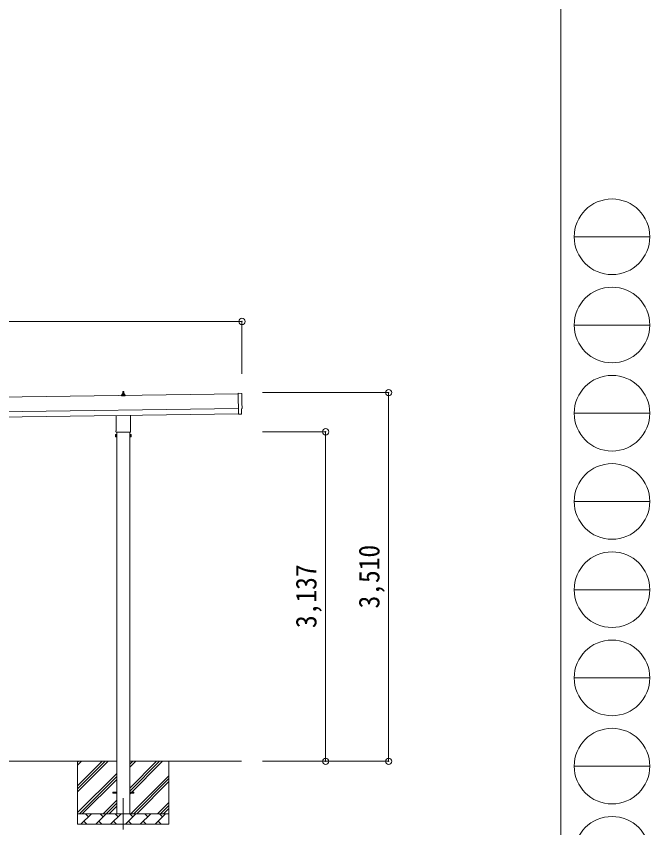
# Model space of a CAD drawing. Units: millimetres at full size, sheet at 1:60. Extents: x -16864 to 16864, y -11640 to 11640.
# Drawn here: x 10827 to 16864, y -7727 to 0 of the extents above; entities that cross this region are included whole.
import ezdxf
from ezdxf.enums import TextEntityAlignment as Align

# ---------------------------------------------------------------- set-up
doc = ezdxf.new("R2010")
doc.units = ezdxf.units.MM
doc.header["$LTSCALE"] = 60
doc.header["$PDMODE"] = 32
doc.header["$PDSIZE"] = 60
doc.linetypes.add('CHAIN1', pattern=[8, 5, -1, 1, -1])
for name, color, linetype, lineweight in [('0-1_Defpoints', 7, 'CHAIN1', 9), ('0-2_TEXT1', 4, 'Continuous', 9), ('0-3_SHAPE', 7, 'Continuous', 9), ('0-8_TABLE1', 6, 'Continuous', 9), ('F-0', 7, 'Continuous', 9)]:
    doc.layers.add(name, color=color, linetype=linetype, lineweight=lineweight)
doc.styles.add('ＭＳ ゴシック', font='')
doc.styles.get('ＭＳ ゴシック').set_extended_font_data('MS Gothic')

msp = doc.modelspace()

# ---------------------------------------------------------------- linework, layer by layer
at = {"layer": '0-1_Defpoints'}
msp.add_line((11847.05, -7443.97), (11847.05, -7792.97), dxfattribs=at)
at = {"layer": '0-2_TEXT1'}
for p, q in [((12942.74, -3594.77), (6932.12, -3680.64)), ((11829.11, -3613.07), (11829.11, -3605.36)), ((11865.61, -3613.07), (11829.11, -3613.07)), ((11829.49, -3604.57), (11865.23, -3604.57)), ((11829.88, -3604.39), (11836.6, -3602.76)), ((11836.98, -3602.57), (11857.74, -3602.57)), ((11837.36, -3601.79), (11837.36, -3597.57)), ((11838.36, -3597.57), (11856.36, -3597.57)), ((11841.36, -3597.57), (11842.09, -3574.05)), ((11843.09, -3573.07), (11851.64, -3573.07)), ((11852.64, -3574.05), (11853.36, -3597.57)), ((11857.36, -3601.79), (11857.36, -3597.57)), ((11864.85, -3604.39), (11858.13, -3602.76)), ((11865.61, -3613.07), (11865.61, -3605.36)), ((12942.67, -3589.69), (12945.51, -3788.52)), ((12974.34, -3590.89), (12942.67, -3589.69)), ((6934.12, -3820.62), (12944.74, -3734.76)), ((6934.83, -3870.62), (12945.45, -3784.75)), ((11778.75, -3947.06), (11778.75, -3801.42)), ((11915.35, -3799.47), (11915.35, -3947.06)), ((12963.72, -3787.36), (12945.51, -3788.52)), ((12964.39, -3787.98), (12963.72, -3787.36)), ((12965.14, -3788.24), (12972.05, -3787.78)), ((11773.05, -3985.33), (11773.81, -3984.02)), ((11773.05, -3985.33), (11773.05, -4002.33)), ((11773.05, -4002.33), (11773.81, -4003.65)), ((11780.05, -3988.93), (11773.81, -3988.93)), ((11780.05, -3998.74), (11773.81, -3998.74)), ((11780.05, -4003.65), (11773.81, -4003.65)), ((11777.05, -3955.83), (11777.05, -3950.33)), ((11914.99, -3959.33), (11779.12, -3959.33)), ((11782.55, -4003.03), (11780.05, -4003.03)), ((11784.55, -3959.33), (11784.55, -7593.97)), ((11909.55, -7593.97), (11909.55, -3959.33)), ((11911.55, -4003.03), (11914.05, -4003.03)), ((11914.05, -3988.93), (11920.3, -3988.93)), ((11914.05, -3998.74), (11920.3, -3998.74)), ((11914.05, -4003.65), (11920.3, -4003.65)), ((11917.05, -3950.33), (11917.05, -3955.83)), ((11921.05, -3985.33), (11920.3, -3984.02)), ((11921.05, -4002.33), (11920.3, -4003.65)), ((11921.05, -3985.33), (11921.05, -4002.33)), ((11747.05, -7389.47), (11784.55, -7389.47)), ((11747.05, -7398.47), (11747.05, -7389.47)), ((11747.05, -7389.47), (11784.55, -7389.47)), ((11747.05, -7398.47), (11747.05, -7389.47)), ((11747.05, -7398.47), (11784.55, -7398.47)), ((11747.05, -7398.47), (11784.55, -7398.47)), ((11909.55, -7389.47), (11947.05, -7389.47)), ((11909.55, -7389.47), (11947.05, -7389.47)), ((11909.55, -7398.47), (11947.05, -7398.47)), ((11909.55, -7398.47), (11947.05, -7398.47)), ((11947.05, -7398.47), (11947.05, -7389.47)), ((11947.05, -7398.47), (11947.05, -7389.47))]:
    msp.add_line(p, q, dxfattribs=at)
for points in [[(12974.85, -3784.75), (12974.17, -3737.72), (12974.78, -3737.72)], [(11780.05, -4003.65), (11780.05, -3984.02), (11773.81, -3984.02)], [(11780.05, -4003.03), (11780.05, -3984.63), (11782.55, -3984.63)], [(11914.05, -4003.03), (11914.05, -3984.63), (11911.55, -3984.63)], [(11914.05, -4003.65), (11914.05, -3984.02), (11920.3, -3984.02)]]:
    msp.add_lwpolyline(points, dxfattribs=at)
for points in [[(11782.55, -4004.33), (11782.55, -3983.33), (11784.55, -3983.33), (11784.55, -4004.33)], [(11911.55, -4004.33), (11911.55, -3983.33), (11909.55, -3983.33), (11909.55, -4004.33)]]:
    msp.add_lwpolyline(points, close=True, dxfattribs=at)
for centre, radius, start, end in [((11830.11, -3605.36), 1, 103.62699, 180), ((11836.36, -3601.79), 1, 283.62699, 0), ((11841.45, -3598.21), 4.13, 90, 171.17633), ((11838.36, -3598.57), 1, 90, 180), ((11843.09, -3574.07), 1, 90, 178.60509), ((11850.7, -3597.57), 4.83, 133.60282, 180), ((11844.03, -3597.57), 4.83, 0, 46.39718), ((11851.64, -3574.07), 1, 1.39491, 90), ((11853.28, -3598.21), 4.13, 8.82367, 90), ((11856.36, -3598.57), 1, 0, 90), ((11858.36, -3601.79), 1, 180, 256.37301), ((11864.61, -3605.36), 1, 0, 76.37301), ((12965.07, -3787.24), 1, 227.3164, 273.81435), ((11777.4, -3986.47), 4.34, 145.61575, 214.38425), ((11789.3, -3993.83), 16.24, 162.41205, 197.58795), ((11777.4, -4001.19), 4.34, 145.61575, 214.38425), ((11781.05, -3950.33), 4, 125.09963, 180), ((11781.05, -3955.83), 4, 180, 194.47751), ((11781.05, -3955.83), 4, 194.47751, 241.04498), ((11913.05, -3955.83), 4, 298.95502, 345.52249), ((11913.05, -3950.33), 4, 0, 54.90037), ((11913.05, -3955.83), 4, 345.52249, 0), ((11904.81, -3993.83), 16.24, 342.41205, 17.58795), ((11916.71, -3986.47), 4.34, 325.61575, 34.38425), ((11916.71, -4001.19), 4.34, 325.61575, 34.38425)]:
    msp.add_arc(centre, radius, start, end, dxfattribs=at)
for centre, major_axis, ratio, start_param, end_param in [((12974.14, -3593.88), (3, -0.04), 0.99863, 6.2683889, 7.8016218), ((17740.52, -3596.23), (-4762.89, -68.04), 0.99863, 6.268406, 6.2977043), ((12971.84, -3784.78), (2.21, -2.04), 0.9974, 5.5252311, 7.0411395), ((12974.71, -3733.32), (4.41, -0.06), 0.99863, 4.712389, 6.2976778)]:
    msp.add_ellipse(centre, major_axis=major_axis, ratio=ratio, start_param=start_param, end_param=end_param, dxfattribs=at)
at = {"layer": '0-3_SHAPE'}
for p, q in [((11784.55, -7093.97), (8709.55, -7093.97)), ((11412.05, -7093.97), (11412.05, -7693.97)), ((11412.05, -7327.46), (11645.54, -7093.97)), ((11412.05, -7355.74), (11673.82, -7093.97)), ((11412.05, -7384.03), (11702.11, -7093.97)), ((11412.05, -7101.18), (11419.26, -7093.97)), ((11412.05, -7129.47), (11447.55, -7093.97)), ((12975.05, -7093.97), (11909.55, -7093.97)), ((11909.55, -7122.8), (11938.38, -7093.97)), ((11909.55, -7151.08), (11966.66, -7093.97)), ((11909.55, -7405.64), (12221.22, -7093.97)), ((11909.55, -7349.07), (12164.65, -7093.97)), ((11909.55, -7377.36), (12192.94, -7093.97)), ((12282.05, -7093.97), (12282.05, -7693.97)), ((11412.05, -7582.02), (11784.55, -7209.52)), ((11428.38, -7593.97), (11784.55, -7237.8)), ((11919.21, -7593.97), (12282.05, -7231.13)), ((11947.5, -7593.97), (12282.05, -7259.42)), ((11456.66, -7593.97), (11784.55, -7266.08)), ((11975.78, -7593.97), (12282.05, -7287.7)), ((11654.65, -7593.97), (11784.55, -7464.07)), ((11682.94, -7593.97), (11784.55, -7492.36)), ((12173.77, -7593.97), (12282.05, -7485.69)), ((11711.22, -7593.97), (11784.55, -7520.64)), ((12202.05, -7593.97), (12282.05, -7513.97)), ((12230.34, -7593.97), (12282.05, -7542.26)), ((11412.05, -7593.97), (12282.05, -7593.97)), ((11443.5, -7693.97), (11543.5, -7593.97)), ((11514.95, -7622.53), (11486.39, -7593.97)), ((11584.92, -7693.97), (11684.92, -7593.97)), ((11656.37, -7622.53), (11627.82, -7593.97)), ((11726.34, -7693.97), (11826.34, -7593.97)), ((11797.79, -7622.53), (11769.24, -7593.97)), ((11867.77, -7693.97), (11967.77, -7593.97)), ((11939.21, -7622.53), (11910.66, -7593.97)), ((12009.19, -7693.97), (12109.19, -7593.97)), ((12080.63, -7622.53), (12052.08, -7593.97)), ((12150.61, -7693.97), (12250.61, -7593.97)), ((12222.05, -7622.53), (12193.5, -7593.97)), ((12282.05, -7693.97), (11412.05, -7693.97)), ((11472.05, -7665.42), (11500.61, -7693.97)), ((11613.48, -7665.42), (11642.03, -7693.97)), ((11754.9, -7665.42), (11783.45, -7693.97)), ((11896.32, -7665.42), (11924.87, -7693.97)), ((12037.74, -7665.42), (12066.29, -7693.97)), ((12179.16, -7665.42), (12207.72, -7693.97))]:
    msp.add_line(p, q, dxfattribs=at)
at = {"layer": '0-8_TABLE1'}
for p, q in [((12978.05, -2906.34), (1119.05, -2906.34)), ((12978.05, -2906.34), (12978.05, -3406.34)), ((14375.05, -3583.87), (13175.05, -3583.87)), ((14375.05, -7093.97), (14375.05, -3583.87)), ((13775.05, -3956.83), (13175.05, -3956.83)), ((13775.05, -3956.83), (13775.05, -7093.97)), ((14375.05, -7093.97), (13175.05, -7093.97))]:
    msp.add_line(p, q, dxfattribs=at)
for p in [(12978.05, -2906.34), (14375.05, -3583.87), (13775.05, -3956.83), (13775.05, -7093.97), (14375.05, -7093.97)]:
    msp.add_point(p, dxfattribs=at)
at = {"layer": 'F-0', "color": 5, "lineweight": 5}
msp.add_line((16015.88, 11640), (16015.88, -11640), dxfattribs=at)
at = {"layer": 'F-0', "color": 4}
for p, q in [((16144.11, -2100), (16864.12, -2100)), ((16144.11, -2940), (16864.12, -2940)), ((16144.11, -3780), (16864.12, -3780)), ((16144.11, -4620), (16864.12, -4620)), ((16144.11, -5460), (16864.12, -5460)), ((16144.11, -6300), (16864.12, -6300)), ((16144.11, -7140), (16864.12, -7140))]:
    msp.add_line(p, q, dxfattribs=at)
for centre in [(16504.11, -2100), (16504.11, -2940), (16504.11, -3780), (16504.11, -4620), (16504.11, -5460), (16504.11, -6300), (16504.11, -7140), (16504.11, -7980)]:
    msp.add_circle(centre, 360, dxfattribs=at)

# ---------------------------------------------------------------- texts
at = {"layer": '0-8_TABLE1', "color": 7, "style": 'ＭＳ ゴシック', "width": 0.9}
for s, p in [('3,510', (14347.55, -5638.92)), ('3,137', (13747.55, -5825.4))]:
    msp.add_text(s, height=197.9, rotation=90, dxfattribs=at).set_placement(p, align=Align.BOTTOM_LEFT)

doc.saveas('drawing.dxf')
